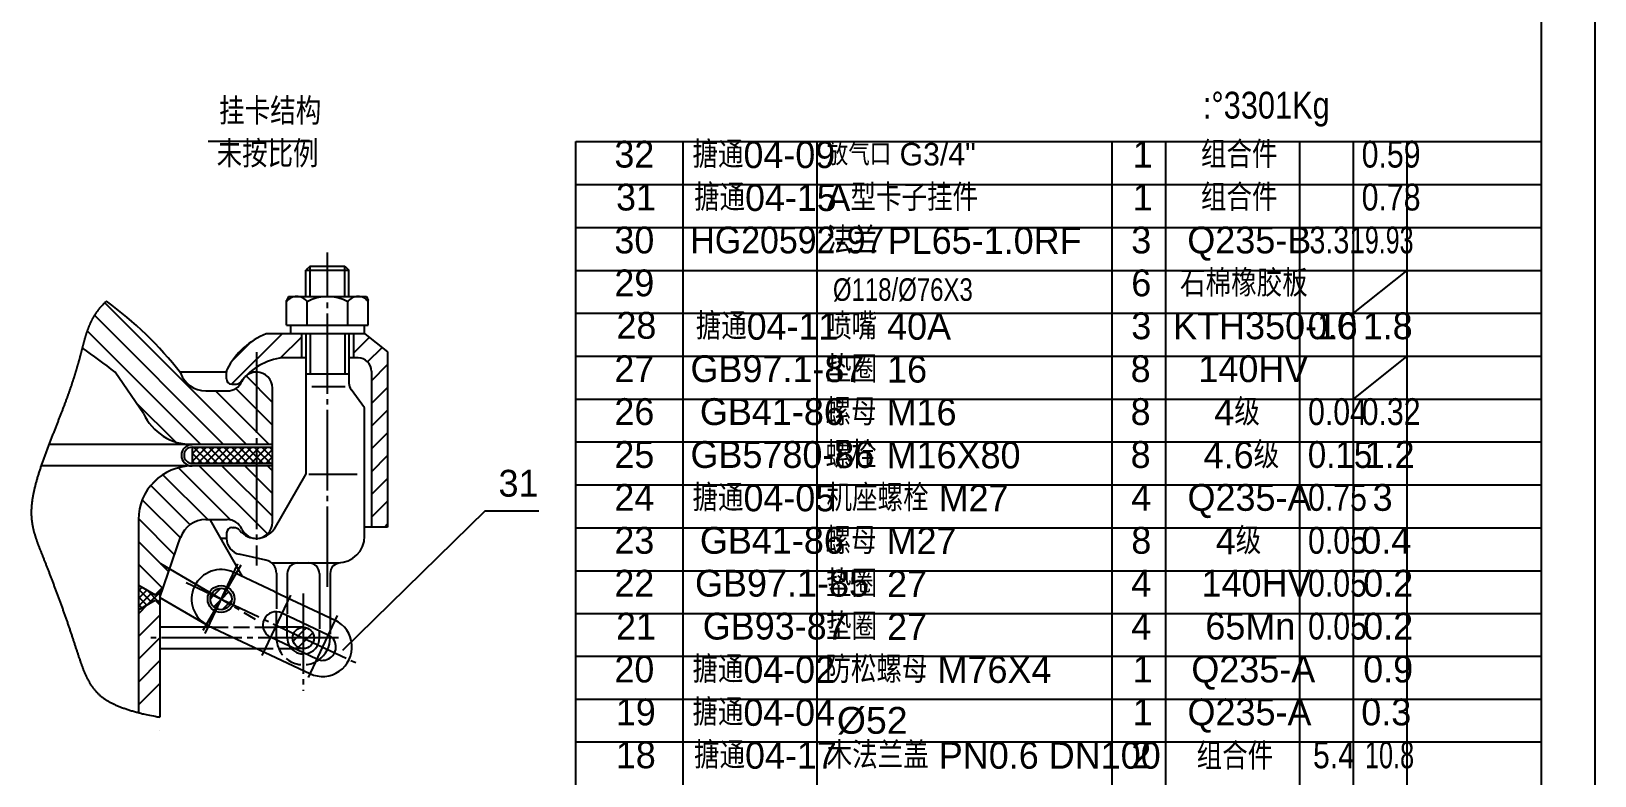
# Model space of a CAD drawing. Extents: x -1610 to 598, y -220 to 621.
# Drawn here: x 281.3 to 572.8, y -17.4 to 121.4 of the extents above; entities that cross this region are included whole.
import ezdxf

# ---------------------------------------------------------------- set-up
doc = ezdxf.new("R2010")
doc.units = 0
doc.linetypes.add('DASHDOT', pattern=[18, 15, -1, 1, -1])
doc.linetypes.add('DASHED', pattern=[4, 3, -1])
doc.layers.get('0').update_dxf_attribs({"linetype": 'CONTINUOUS'})
for name, color, linetype in [('1', 7, 'CONTINUOUS'), ('2', 94, 'DASHDOT'), ('3', 2, 'DASHED'), ('5', 214, 'CONTINUOUS')]:
    doc.layers.add(name, color=color, linetype=linetype)
doc.styles.add('STYLE1', font='cadt_en.shx', dxfattribs={"width": 2.145643, "bigfont": 'cadt_hz.shx'})
doc.styles.add('STYLE38', font='cadt_en.shx', dxfattribs={"width": 1.043885, "bigfont": 'cadt_hz.shx'})
doc.styles.add('STYLE39', font='cadt_en.shx', dxfattribs={"width": 0.795385, "bigfont": 'cadt_hz.shx'})
doc.styles.add('STYLE40', font='cadt_en.shx', dxfattribs={"width": 0.858069, "bigfont": 'cadt_hz.shx'})

# ---------------------------------------------------------------- blocks, each defined once
blk = doc.blocks.new('*U120')
for p, q in [((294.2, 69.99), (294.13, 69.92)), ((294.26, 70.06), (294.2, 69.99)), ((294.33, 70.13), (294.26, 70.06)), ((294.4, 70.2), (294.33, 70.13)), ((294.46, 70.28), (294.4, 70.2)), ((294.54, 70.35), (294.46, 70.28)), ((294.61, 70.43), (294.54, 70.35)), ((294.69, 70.5), (294.61, 70.43)), ((294.78, 70.58), (294.69, 70.5)), ((294.86, 70.67), (294.78, 70.58)), ((294.95, 70.75), (294.86, 70.67)), ((295.03, 70.82), (294.95, 70.75)), ((295.11, 70.9), (295.03, 70.82)), ((295.19, 70.96), (295.11, 70.9)), ((295.25, 71.02), (295.19, 70.96)), ((295.31, 71.07), (295.25, 71.02, 1)), ((292.3, 67.09), (292.27, 67.01)), ((292.34, 67.17), (292.3, 67.09)), ((292.38, 67.25), (292.34, 67.17)), ((292.42, 67.33), (292.38, 67.25)), ((292.46, 67.41), (292.42, 67.33)), ((292.5, 67.48), (292.46, 67.41)), ((292.54, 67.56), (292.5, 67.48)), ((292.58, 67.64), (292.54, 67.56)), ((292.62, 67.72), (292.58, 67.64)), ((292.66, 67.8), (292.62, 67.72)), ((292.7, 67.88), (292.66, 67.8)), ((292.75, 67.96), (292.7, 67.88)), ((292.79, 68.03), (292.75, 67.96)), ((292.84, 68.11), (292.79, 68.03)), ((292.88, 68.19), (292.84, 68.11)), ((292.93, 68.27), (292.88, 68.19)), ((292.97, 68.34), (292.93, 68.27)), ((293.02, 68.42), (292.97, 68.34)), ((293.07, 68.5), (293.02, 68.42)), ((293.12, 68.57), (293.07, 68.5)), ((293.17, 68.65), (293.12, 68.57)), ((293.22, 68.72), (293.17, 68.65)), ((293.27, 68.8), (293.22, 68.72)), ((293.32, 68.87), (293.27, 68.8)), ((293.37, 68.95), (293.32, 68.87)), ((293.42, 69.02), (293.37, 68.95)), ((293.48, 69.1), (293.42, 69.02)), ((293.53, 69.17), (293.48, 69.1)), ((293.59, 69.25), (293.53, 69.17)), ((293.65, 69.32), (293.59, 69.25)), ((293.7, 69.4), (293.65, 69.32)), ((293.76, 69.47), (293.7, 69.4)), ((293.82, 69.55), (293.76, 69.47)), ((293.88, 69.62), (293.82, 69.55)), ((293.95, 69.7), (293.88, 69.62)), ((294.01, 69.77), (293.95, 69.7)), ((294.07, 69.84), (294.01, 69.77)), ((294.13, 69.92), (294.07, 69.84)), ((291.24, 64.16), (291.22, 64.08)), ((291.27, 64.25), (291.24, 64.16)), ((291.29, 64.33), (291.27, 64.25)), ((291.32, 64.42), (291.29, 64.33)), ((291.34, 64.51), (291.32, 64.42)), ((291.37, 64.59), (291.34, 64.51)), ((291.39, 64.68), (291.37, 64.59)), ((291.42, 64.76), (291.39, 64.68)), ((291.45, 64.85), (291.42, 64.76)), ((291.47, 64.93), (291.45, 64.85)), ((291.5, 65.02), (291.47, 64.93)), ((291.53, 65.1), (291.5, 65.02)), ((291.55, 65.19), (291.53, 65.1)), ((291.58, 65.27), (291.55, 65.19)), ((291.61, 65.35), (291.58, 65.27)), ((291.64, 65.44), (291.61, 65.35)), ((291.67, 65.52), (291.64, 65.44)), ((291.7, 65.61), (291.67, 65.52)), ((291.73, 65.69), (291.7, 65.61)), ((291.76, 65.77), (291.73, 65.69)), ((291.79, 65.86), (291.76, 65.77)), ((291.82, 65.94), (291.79, 65.86)), ((291.85, 66.02), (291.82, 65.94)), ((291.88, 66.11), (291.85, 66.02)), ((291.92, 66.19), (291.88, 66.11)), ((291.95, 66.27), (291.92, 66.19)), ((291.98, 66.35), (291.95, 66.27)), ((292.02, 66.44), (291.98, 66.35)), ((292.05, 66.52), (292.02, 66.44)), ((292.09, 66.6), (292.05, 66.52)), ((292.12, 66.68), (292.09, 66.6)), ((292.16, 66.76), (292.12, 66.68)), ((292.19, 66.84), (292.16, 66.76)), ((292.23, 66.92), (292.19, 66.84)), ((292.27, 67.01), (292.23, 66.92)), ((290.47, 61.25), (290.45, 61.16)), ((290.5, 61.34), (290.47, 61.25)), ((290.52, 61.43), (290.5, 61.34)), ((290.54, 61.52), (290.52, 61.43)), ((290.57, 61.61), (290.54, 61.52)), ((290.59, 61.7), (290.57, 61.61)), ((290.61, 61.79), (290.59, 61.7)), ((290.64, 61.88), (290.61, 61.79)), ((290.66, 61.97), (290.64, 61.88)), ((290.68, 62.06), (290.66, 61.97)), ((290.71, 62.15), (290.68, 62.06)), ((290.73, 62.24), (290.71, 62.15)), ((290.75, 62.33), (290.73, 62.24)), ((290.77, 62.41), (290.75, 62.33)), ((290.8, 62.5), (290.77, 62.41)), ((290.82, 62.59), (290.8, 62.5)), ((290.84, 62.68), (290.82, 62.59)), ((290.86, 62.77), (290.84, 62.68)), ((290.89, 62.86), (290.86, 62.77)), ((290.91, 62.94), (290.89, 62.86)), ((290.93, 63.03), (290.91, 62.94)), ((290.96, 63.12), (290.93, 63.03)), ((290.98, 63.21), (290.96, 63.12)), ((291, 63.29), (290.98, 63.21)), ((291.03, 63.38), (291, 63.29)), ((291.05, 63.47), (291.03, 63.38)), ((291.07, 63.56), (291.05, 63.47)), ((291.1, 63.64), (291.07, 63.56)), ((291.12, 63.73), (291.1, 63.64)), ((291.14, 63.82), (291.12, 63.73)), ((291.17, 63.9), (291.14, 63.82)), ((291.19, 63.99), (291.17, 63.9)), ((291.22, 64.08), (291.19, 63.99)), ((289.65, 58.32), (289.62, 58.22)), ((289.68, 58.42), (289.65, 58.32)), ((289.71, 58.52), (289.68, 58.42)), ((289.74, 58.61), (289.71, 58.52)), ((289.77, 58.71), (289.74, 58.61)), ((289.79, 58.81), (289.77, 58.71)), ((289.82, 58.91), (289.79, 58.81)), ((289.85, 59.01), (289.82, 58.91)), ((289.88, 59.1), (289.85, 59.01)), ((289.91, 59.2), (289.88, 59.1)), ((289.93, 59.3), (289.91, 59.2)), ((289.96, 59.39), (289.93, 59.3)), ((289.99, 59.49), (289.96, 59.39)), ((290.02, 59.58), (289.99, 59.49)), ((290.04, 59.68), (290.02, 59.58)), ((290.07, 59.77), (290.04, 59.68)), ((290.1, 59.87), (290.07, 59.77)), ((290.12, 59.96), (290.1, 59.87)), ((290.15, 60.05), (290.12, 59.96)), ((290.17, 60.15), (290.15, 60.05)), ((290.2, 60.24), (290.17, 60.15)), ((290.23, 60.33), (290.2, 60.24)), ((290.25, 60.43), (290.23, 60.33)), ((290.28, 60.52), (290.25, 60.43)), ((290.3, 60.61), (290.28, 60.52)), ((290.33, 60.7), (290.3, 60.61)), ((290.35, 60.79), (290.33, 60.7)), ((290.38, 60.88), (290.35, 60.79)), ((290.4, 60.98), (290.38, 60.88)), ((290.42, 61.07), (290.4, 60.98)), ((290.45, 61.16), (290.42, 61.07)), ((288.74, 55.44), (288.7, 55.33)), ((288.77, 55.56), (288.74, 55.44)), ((288.81, 55.67), (288.77, 55.56)), ((288.85, 55.78), (288.81, 55.67)), ((288.89, 55.9), (288.85, 55.78)), ((288.92, 56.01), (288.89, 55.9)), ((288.96, 56.12), (288.92, 56.01)), ((289, 56.23), (288.96, 56.12)), ((289.03, 56.34), (289, 56.23)), ((289.07, 56.45), (289.03, 56.34)), ((289.1, 56.55), (289.07, 56.45)), ((289.14, 56.66), (289.1, 56.55)), ((289.17, 56.77), (289.14, 56.66)), ((289.2, 56.88), (289.17, 56.77)), ((289.24, 56.98), (289.2, 56.88)), ((289.27, 57.09), (289.24, 56.98)), ((289.3, 57.19), (289.27, 57.09)), ((289.34, 57.3), (289.3, 57.19)), ((289.37, 57.4), (289.34, 57.3)), ((289.4, 57.51), (289.37, 57.4)), ((289.43, 57.61), (289.4, 57.51)), ((289.47, 57.71), (289.43, 57.61)), ((289.5, 57.81), (289.47, 57.71)), ((289.53, 57.92), (289.5, 57.81)), ((289.56, 58.02), (289.53, 57.92)), ((289.59, 58.12), (289.56, 58.02)), ((289.62, 58.22), (289.59, 58.12)), ((287.73, 52.61), (287.68, 52.47)), ((287.78, 52.74), (287.73, 52.61)), ((287.83, 52.87), (287.78, 52.74)), ((287.88, 53), (287.83, 52.87)), ((287.93, 53.13), (287.88, 53)), ((287.97, 53.26), (287.93, 53.13)), ((288.02, 53.39), (287.97, 53.26)), ((288.06, 53.52), (288.02, 53.39)), ((288.11, 53.64), (288.06, 53.52)), ((288.16, 53.77), (288.11, 53.64)), ((288.2, 53.89), (288.16, 53.77)), ((288.24, 54.02), (288.2, 53.89)), ((288.29, 54.14), (288.24, 54.02)), ((288.33, 54.26), (288.29, 54.14)), ((288.37, 54.38), (288.33, 54.26)), ((288.42, 54.5), (288.37, 54.38)), ((288.46, 54.62), (288.42, 54.5)), ((288.5, 54.74), (288.46, 54.62)), ((288.54, 54.86), (288.5, 54.74)), ((288.58, 54.98), (288.54, 54.86)), ((288.62, 55.1), (288.58, 54.98)), ((288.66, 55.21), (288.62, 55.1)), ((288.7, 55.33), (288.66, 55.21)), ((286.61, 49.64), (286.55, 49.49)), ((286.67, 49.79), (286.61, 49.64)), ((286.72, 49.94), (286.67, 49.79)), ((286.78, 50.09), (286.72, 49.94)), ((286.84, 50.24), (286.78, 50.09)), ((286.89, 50.38), (286.84, 50.24)), ((286.95, 50.53), (286.89, 50.38)), ((287.01, 50.67), (286.95, 50.53)), ((287.06, 50.81), (287.01, 50.67)), ((287.11, 50.96), (287.06, 50.81)), ((287.17, 51.1), (287.11, 50.96)), ((287.22, 51.24), (287.17, 51.1)), ((287.28, 51.38), (287.22, 51.24)), ((287.33, 51.52), (287.28, 51.38)), ((287.38, 51.66), (287.33, 51.52)), ((287.43, 51.8), (287.38, 51.66)), ((287.48, 51.93), (287.43, 51.8)), ((287.53, 52.07), (287.48, 51.93)), ((287.58, 52.21), (287.53, 52.07)), ((287.63, 52.34), (287.58, 52.21)), ((287.68, 52.47), (287.63, 52.34)), ((285.44, 46.66), (285.38, 46.5)), ((285.51, 46.83), (285.44, 46.66)), ((285.57, 46.99), (285.51, 46.83)), ((285.63, 47.15), (285.57, 46.99)), ((285.7, 47.31), (285.63, 47.15)), ((285.76, 47.47), (285.7, 47.31)), ((285.82, 47.63), (285.76, 47.47)), ((285.89, 47.79), (285.82, 47.63)), ((285.95, 47.95), (285.89, 47.79)), ((286.01, 48.11), (285.95, 47.95)), ((286.07, 48.26), (286.01, 48.11)), ((286.13, 48.42), (286.07, 48.26)), ((286.19, 48.58), (286.13, 48.42)), ((286.25, 48.73), (286.19, 48.58)), ((286.31, 48.89), (286.25, 48.73)), ((286.37, 49.04), (286.31, 48.89)), ((286.43, 49.19), (286.37, 49.04)), ((286.49, 49.34), (286.43, 49.19)), ((286.55, 49.49), (286.49, 49.34)), ((284.35, 43.84), (284.28, 43.67)), ((284.41, 44), (284.35, 43.84)), ((284.48, 44.17), (284.41, 44)), ((284.54, 44.34), (284.48, 44.17)), ((284.6, 44.51), (284.54, 44.34)), ((284.67, 44.68), (284.6, 44.51)), ((284.73, 44.84), (284.67, 44.68)), ((284.8, 45.01), (284.73, 44.84)), ((284.86, 45.18), (284.8, 45.01)), ((284.93, 45.35), (284.86, 45.18)), ((284.99, 45.51), (284.93, 45.35)), ((285.06, 45.68), (284.99, 45.51)), ((285.12, 45.84), (285.06, 45.68)), ((285.19, 46.01), (285.12, 45.84)), ((285.25, 46.17), (285.19, 46.01)), ((285.31, 46.34), (285.25, 46.17)), ((285.38, 46.5), (285.31, 46.34)), ((283.3, 40.97), (283.24, 40.8)), ((283.36, 41.14), (283.3, 40.97)), ((283.42, 41.3), (283.36, 41.14)), ((283.48, 41.47), (283.42, 41.3)), ((283.54, 41.64), (283.48, 41.47)), ((283.6, 41.81), (283.54, 41.64)), ((283.66, 41.98), (283.6, 41.81)), ((283.72, 42.15), (283.66, 41.98)), ((283.78, 42.32), (283.72, 42.15)), ((283.84, 42.48), (283.78, 42.32)), ((283.9, 42.65), (283.84, 42.48)), ((283.97, 42.82), (283.9, 42.65)), ((284.03, 42.99), (283.97, 42.82)), ((284.09, 43.16), (284.03, 42.99)), ((284.16, 43.33), (284.09, 43.16)), ((284.22, 43.5), (284.16, 43.33)), ((284.28, 43.67), (284.22, 43.5)), ((282.34, 38.02), (282.3, 37.86)), ((282.39, 38.18), (282.34, 38.02)), ((282.44, 38.34), (282.39, 38.18)), ((282.49, 38.5), (282.44, 38.34)), ((282.54, 38.66), (282.49, 38.5)), ((282.59, 38.82), (282.54, 38.66)), ((282.64, 38.98), (282.59, 38.82)), ((282.69, 39.14), (282.64, 38.98)), ((282.74, 39.31), (282.69, 39.14)), ((282.79, 39.47), (282.74, 39.31)), ((282.85, 39.64), (282.79, 39.47)), ((282.9, 39.8), (282.85, 39.64)), ((282.96, 39.97), (282.9, 39.8)), ((283.01, 40.13), (282.96, 39.97)), ((283.07, 40.3), (283.01, 40.13)), ((283.13, 40.47), (283.07, 40.3)), ((283.18, 40.63), (283.13, 40.47)), ((283.24, 40.8), (283.18, 40.63)), ((281.6, 35), (281.58, 34.86)), ((281.63, 35.15), (281.6, 35)), ((281.66, 35.29), (281.63, 35.15)), ((281.69, 35.43), (281.66, 35.29)), ((281.72, 35.58), (281.69, 35.43)), ((281.75, 35.72), (281.72, 35.58)), ((281.78, 35.87), (281.75, 35.72)), ((281.81, 36.02), (281.78, 35.87)), ((281.85, 36.16), (281.81, 36.02)), ((281.88, 36.31), (281.85, 36.16)), ((281.92, 36.46), (281.88, 36.31)), ((281.96, 36.62), (281.92, 36.46)), ((282, 36.77), (281.96, 36.62)), ((282.04, 36.92), (282, 36.77)), ((282.08, 37.07), (282.04, 36.92)), ((282.12, 37.23), (282.08, 37.07)), ((282.16, 37.39), (282.12, 37.23)), ((282.21, 37.54), (282.16, 37.39)), ((282.25, 37.7), (282.21, 37.54)), ((282.3, 37.86), (282.25, 37.7)), ((281.28, 32.35), (281.27, 32.23)), ((281.27, 32.23), (281.27, 32.1)), ((281.27, 32.1), (281.27, 31.98)), ((281.29, 32.6), (281.28, 32.48)), ((281.28, 32.48), (281.28, 32.35)), ((281.3, 32.73), (281.29, 32.6)), ((281.31, 32.86), (281.3, 32.73)), ((281.32, 32.98), (281.31, 32.86)), ((281.33, 33.11), (281.32, 32.98)), ((281.34, 33.24), (281.33, 33.11)), ((281.36, 33.37), (281.34, 33.24)), ((281.37, 33.5), (281.36, 33.37)), ((281.39, 33.64), (281.37, 33.5)), ((281.4, 33.77), (281.39, 33.64)), ((281.42, 33.9), (281.4, 33.77)), ((281.44, 34.04), (281.42, 33.9)), ((281.46, 34.17), (281.44, 34.04)), ((281.48, 34.31), (281.46, 34.17)), ((281.5, 34.45), (281.48, 34.31)), ((281.53, 34.58), (281.5, 34.45)), ((281.55, 34.72), (281.53, 34.58)), ((281.58, 34.86), (281.55, 34.72)), ((281.27, 31.98), (281.26, 31.86)), ((281.26, 31.86), (281.26, 31.74)), ((281.26, 31.74), (281.26, 31.62)), ((281.26, 31.62), (281.26, 31.5)), ((281.26, 31.5), (281.27, 31.38)), ((281.27, 31.38), (281.27, 31.26)), ((281.27, 31.26), (281.27, 31.14)), ((281.27, 31.14), (281.28, 31.02)), ((281.28, 31.02), (281.29, 30.91)), ((281.29, 30.91), (281.29, 30.79)), ((281.29, 30.79), (281.3, 30.68)), ((281.3, 30.68), (281.31, 30.56)), ((281.31, 30.56), (281.32, 30.45)), ((281.32, 30.45), (281.33, 30.33)), ((281.33, 30.33), (281.34, 30.22)), ((281.34, 30.22), (281.36, 30.11)), ((281.36, 30.11), (281.37, 29.99)), ((281.37, 29.99), (281.39, 29.88)), ((281.39, 29.88), (281.4, 29.77)), ((281.4, 29.77), (281.42, 29.66)), ((281.42, 29.66), (281.44, 29.55)), ((281.44, 29.55), (281.45, 29.44)), ((281.45, 29.44), (281.47, 29.33)), ((281.47, 29.33), (281.49, 29.22)), ((281.49, 29.22), (281.52, 29.11)), ((281.52, 29.11), (281.54, 29)), ((281.54, 29), (281.56, 28.89)), ((281.56, 28.89), (281.58, 28.78)), ((281.58, 28.78), (281.61, 28.67)), ((281.61, 28.67), (281.63, 28.56)), ((281.63, 28.56), (281.66, 28.45)), ((281.66, 28.45), (281.69, 28.34)), ((281.69, 28.34), (281.71, 28.23)), ((281.71, 28.23), (281.74, 28.13)), ((281.74, 28.13), (281.77, 28.02)), ((281.77, 28.02), (281.8, 27.91)), ((281.8, 27.91), (281.83, 27.8)), ((281.83, 27.8), (281.86, 27.69)), ((281.86, 27.69), (281.9, 27.58)), ((281.9, 27.58), (281.93, 27.47)), ((281.93, 27.47), (281.96, 27.36)), ((281.96, 27.36), (281.99, 27.25)), ((281.99, 27.25), (282.03, 27.14)), ((282.03, 27.14), (282.06, 27.03)), ((282.06, 27.03), (282.1, 26.92)), ((282.1, 26.92), (282.14, 26.81)), ((282.14, 26.81), (282.17, 26.7)), ((282.17, 26.7), (282.21, 26.59)), ((282.21, 26.59), (282.25, 26.48)), ((282.25, 26.48), (282.29, 26.37)), ((282.29, 26.37), (282.33, 26.26)), ((282.33, 26.26), (282.37, 26.14)), ((282.37, 26.14), (282.41, 26.03)), ((282.41, 26.03), (282.45, 25.92)), ((282.45, 25.92), (282.49, 25.8)), ((282.49, 25.8), (282.53, 25.69)), ((282.53, 25.69), (282.58, 25.57)), ((282.58, 25.57), (282.62, 25.46)), ((282.62, 25.46), (282.66, 25.34)), ((282.66, 25.34), (282.71, 25.23)), ((282.71, 25.23), (282.75, 25.11)), ((282.75, 25.11), (282.8, 24.99)), ((282.8, 24.99), (282.84, 24.87)), ((282.84, 24.87), (282.89, 24.75)), ((282.89, 24.75), (282.94, 24.63)), ((282.94, 24.63), (282.98, 24.51)), ((282.98, 24.51), (283.03, 24.39)), ((283.03, 24.39), (283.08, 24.27)), ((283.08, 24.27), (283.13, 24.15)), ((283.13, 24.15), (283.18, 24.02)), ((283.18, 24.02), (283.23, 23.9)), ((283.23, 23.9), (283.28, 23.78)), ((283.28, 23.78), (283.33, 23.65)), ((283.33, 23.65), (283.38, 23.52)), ((283.38, 23.52), (283.43, 23.4)), ((283.43, 23.4), (283.48, 23.27)), ((283.48, 23.27), (283.53, 23.14)), ((283.53, 23.14), (283.58, 23.01)), ((283.58, 23.01), (283.63, 22.88)), ((283.63, 22.88), (283.69, 22.74)), ((283.69, 22.74), (283.74, 22.61)), ((283.74, 22.61), (283.79, 22.48)), ((283.79, 22.48), (283.85, 22.34)), ((283.85, 22.34), (283.9, 22.21)), ((283.9, 22.21), (283.95, 22.07)), ((283.95, 22.07), (284.01, 21.93)), ((284.01, 21.93), (284.06, 21.79)), ((284.06, 21.79), (284.12, 21.65)), ((284.12, 21.65), (284.17, 21.51)), ((284.17, 21.51), (284.23, 21.37)), ((284.23, 21.37), (284.28, 21.22)), ((284.28, 21.22), (284.34, 21.08)), ((284.34, 21.08), (284.4, 20.93)), ((284.4, 20.93), (284.45, 20.79)), ((284.45, 20.79), (284.51, 20.64)), ((284.51, 20.64), (284.57, 20.49)), ((284.57, 20.49), (284.62, 20.35)), ((284.62, 20.35), (284.68, 20.2)), ((284.68, 20.2), (284.74, 20.05)), ((284.74, 20.05), (284.8, 19.9)), ((284.8, 19.9), (284.85, 19.75)), ((284.85, 19.75), (284.91, 19.59)), ((284.91, 19.59), (284.97, 19.44)), ((284.97, 19.44), (285.03, 19.29)), ((285.03, 19.29), (285.09, 19.13)), ((285.09, 19.13), (285.14, 18.98)), ((285.14, 18.98), (285.2, 18.82)), ((285.2, 18.82), (285.26, 18.67)), ((285.26, 18.67), (285.32, 18.51)), ((285.32, 18.51), (285.38, 18.35)), ((285.38, 18.35), (285.44, 18.2)), ((285.44, 18.2), (285.5, 18.04)), ((285.5, 18.04), (285.56, 17.88)), ((285.56, 17.88), (285.62, 17.72)), ((285.62, 17.72), (285.68, 17.56)), ((285.68, 17.56), (285.74, 17.4)), ((285.74, 17.4), (285.8, 17.24)), ((285.8, 17.24), (285.86, 17.08)), ((285.86, 17.08), (285.92, 16.92)), ((285.92, 16.92), (285.98, 16.76)), ((285.98, 16.76), (286.04, 16.59)), ((286.04, 16.59), (286.1, 16.43)), ((286.1, 16.43), (286.16, 16.27)), ((286.16, 16.27), (286.22, 16.11)), ((286.22, 16.11), (286.28, 15.94)), ((286.28, 15.94), (286.34, 15.78)), ((286.34, 15.78), (286.4, 15.61)), ((286.4, 15.61), (286.46, 15.45)), ((286.46, 15.45), (286.52, 15.29)), ((286.52, 15.29), (286.58, 15.12)), ((286.58, 15.12), (286.64, 14.96)), ((286.64, 14.96), (286.7, 14.79)), ((286.7, 14.79), (286.76, 14.63)), ((286.76, 14.63), (286.82, 14.46)), ((286.82, 14.46), (286.88, 14.3)), ((286.88, 14.3), (286.94, 14.13)), ((286.94, 14.13), (287, 13.97)), ((287, 13.97), (287.06, 13.8)), ((287.06, 13.8), (287.12, 13.64)), ((287.12, 13.64), (287.18, 13.47)), ((287.18, 13.47), (287.24, 13.3)), ((287.24, 13.3), (287.3, 13.14)), ((287.3, 13.14), (287.35, 12.97)), ((287.35, 12.97), (287.41, 12.81)), ((287.41, 12.81), (287.47, 12.64)), ((287.47, 12.64), (287.53, 12.48)), ((287.53, 12.48), (287.59, 12.31)), ((287.59, 12.31), (287.65, 12.15)), ((287.65, 12.15), (287.7, 11.99)), ((287.7, 11.99), (287.76, 11.82)), ((287.76, 11.82), (287.82, 11.66)), ((287.82, 11.66), (287.87, 11.49)), ((287.87, 11.49), (287.93, 11.33)), ((287.93, 11.33), (287.99, 11.17)), ((287.99, 11.17), (288.04, 11.01)), ((288.04, 11.01), (288.1, 10.84)), ((288.1, 10.84), (288.15, 10.68)), ((288.15, 10.68), (288.21, 10.52)), ((288.21, 10.52), (288.26, 10.36)), ((288.26, 10.36), (288.32, 10.2)), ((288.32, 10.2), (288.37, 10.04)), ((288.37, 10.04), (288.43, 9.88)), ((288.43, 9.88), (288.48, 9.72)), ((288.48, 9.72), (288.53, 9.56)), ((288.53, 9.56), (288.59, 9.4)), ((288.59, 9.4), (288.64, 9.24)), ((288.64, 9.24), (288.69, 9.08)), ((288.69, 9.08), (288.75, 8.93)), ((288.75, 8.93), (288.8, 8.77)), ((288.8, 8.77), (288.85, 8.61)), ((288.85, 8.61), (288.9, 8.46)), ((288.9, 8.46), (288.95, 8.3)), ((288.95, 8.3), (289, 8.15)), ((289, 8.15), (289.05, 8)), ((289.05, 8), (289.1, 7.84)), ((289.1, 7.84), (289.15, 7.69)), ((289.15, 7.69), (289.2, 7.54)), ((289.2, 7.54), (289.25, 7.39)), ((289.25, 7.39), (289.3, 7.24)), ((289.3, 7.24), (289.35, 7.09)), ((289.35, 7.09), (289.4, 6.94)), ((289.4, 6.94), (289.45, 6.79)), ((289.45, 6.79), (289.5, 6.64)), ((289.5, 6.64), (289.54, 6.5)), ((289.54, 6.5), (289.59, 6.35)), ((289.59, 6.35), (289.64, 6.2)), ((289.64, 6.2), (289.69, 6.06)), ((289.69, 6.06), (289.73, 5.92)), ((289.73, 5.92), (289.78, 5.77)), ((289.78, 5.77), (289.83, 5.63)), ((289.83, 5.63), (289.87, 5.49)), ((289.87, 5.49), (289.92, 5.35)), ((289.92, 5.35), (289.97, 5.21)), ((289.97, 5.21), (290.01, 5.07)), ((290.01, 5.07), (290.06, 4.93)), ((290.06, 4.93), (290.1, 4.79)), ((290.1, 4.79), (290.15, 4.66)), ((290.15, 4.66), (290.2, 4.52)), ((290.2, 4.52), (290.24, 4.39)), ((290.24, 4.39), (290.29, 4.25)), ((290.29, 4.25), (290.33, 4.12)), ((290.33, 4.12), (290.38, 3.99)), ((290.38, 3.99), (290.42, 3.86)), ((290.42, 3.86), (290.47, 3.73)), ((290.47, 3.73), (290.51, 3.6)), ((290.51, 3.6), (290.56, 3.47)), ((290.56, 3.47), (290.6, 3.34)), ((290.6, 3.34), (290.65, 3.21)), ((290.65, 3.21), (290.69, 3.09)), ((290.69, 3.09), (290.74, 2.96)), ((290.74, 2.96), (290.79, 2.84)), ((290.79, 2.84), (290.83, 2.71)), ((290.83, 2.71), (290.88, 2.59)), ((290.88, 2.59), (290.92, 2.47)), ((290.92, 2.47), (290.97, 2.35)), ((290.97, 2.35), (291.02, 2.23)), ((291.02, 2.23), (291.07, 2.11)), ((291.07, 2.11), (291.12, 1.99)), ((291.12, 1.99), (291.16, 1.87)), ((291.16, 1.87), (291.21, 1.76)), ((291.21, 1.76), (291.26, 1.64)), ((291.26, 1.64), (291.31, 1.53)), ((291.31, 1.53), (291.36, 1.41)), ((291.36, 1.41), (291.42, 1.3)), ((291.42, 1.3), (291.47, 1.19)), ((291.47, 1.19), (291.52, 1.07)), ((291.52, 1.07), (291.57, 0.96)), ((291.57, 0.96), (291.63, 0.85)), ((291.63, 0.85), (291.68, 0.74)), ((291.68, 0.74), (291.74, 0.63)), ((291.74, 0.63), (291.79, 0.53)), ((291.79, 0.53), (291.85, 0.42)), ((291.85, 0.42), (291.91, 0.31)), ((291.91, 0.31), (291.97, 0.21)), ((291.97, 0.21), (292.03, 0.1)), ((292.03, 0.1), (292.09, 0)), ((292.09, 0), (292.15, -0.1)), ((292.15, -0.1), (292.21, -0.21)), ((292.21, -0.21), (292.27, -0.31)), ((292.27, -0.31), (292.34, -0.41)), ((292.34, -0.41), (292.4, -0.51)), ((292.4, -0.51), (292.47, -0.61)), ((292.47, -0.61), (292.54, -0.71)), ((292.54, -0.71), (292.61, -0.8)), ((292.61, -0.8), (292.68, -0.9)), ((292.68, -0.9), (292.75, -1)), ((292.75, -1), (292.82, -1.09)), ((292.82, -1.09), (292.9, -1.19)), ((292.9, -1.19), (292.97, -1.28)), ((292.97, -1.28), (293.05, -1.37)), ((293.05, -1.37), (293.13, -1.47)), ((293.13, -1.47), (293.21, -1.56)), ((293.21, -1.56), (293.29, -1.65)), ((293.29, -1.65), (293.37, -1.74)), ((293.37, -1.74), (293.46, -1.83)), ((293.46, -1.83), (293.54, -1.92)), ((293.54, -1.92), (293.63, -2)), ((293.63, -2), (293.72, -2.09)), ((293.72, -2.09), (293.81, -2.18)), ((293.81, -2.18), (293.91, -2.26)), ((293.91, -2.26), (294, -2.35)), ((294, -2.35), (294.1, -2.43)), ((294.1, -2.43), (294.2, -2.51)), ((294.2, -2.51), (294.3, -2.6)), ((294.3, -2.6), (294.4, -2.68)), ((294.4, -2.68), (294.51, -2.76)), ((294.51, -2.76), (294.61, -2.84)), ((294.61, -2.84), (294.72, -2.92)), ((294.72, -2.92), (294.83, -3)), ((294.83, -3), (294.95, -3.07)), ((294.95, -3.07), (295.06, -3.15)), ((295.06, -3.15), (295.18, -3.23)), ((295.18, -3.23), (295.3, -3.3)), ((295.3, -3.3), (295.42, -3.38)), ((295.42, -3.38), (295.55, -3.45)), ((295.55, -3.45), (295.67, -3.52)), ((295.67, -3.52), (295.8, -3.6)), ((295.8, -3.6), (295.93, -3.67)), ((295.93, -3.67), (296.06, -3.74)), ((296.06, -3.74), (296.2, -3.81)), ((296.2, -3.81), (296.33, -3.88)), ((296.33, -3.88), (296.47, -3.95)), ((296.47, -3.95), (296.61, -4.01)), ((296.61, -4.01), (296.75, -4.08)), ((296.75, -4.08), (296.9, -4.15)), ((296.9, -4.15), (297.05, -4.21)), ((297.05, -4.21), (297.19, -4.28)), ((297.19, -4.28), (297.34, -4.34)), ((297.34, -4.34), (297.5, -4.4)), ((297.5, -4.4), (297.65, -4.47)), ((297.65, -4.47), (297.81, -4.53)), ((297.81, -4.53), (297.96, -4.59)), ((297.96, -4.59), (298.12, -4.65)), ((298.12, -4.65), (298.28, -4.71)), ((298.28, -4.71), (298.44, -4.77)), ((298.44, -4.77), (298.6, -4.83)), ((298.6, -4.83), (298.76, -4.88)), ((298.76, -4.88), (298.93, -4.94)), ((298.93, -4.94), (299.09, -5)), ((299.09, -5), (299.26, -5.05)), ((299.26, -5.05), (299.43, -5.11)), ((299.43, -5.11), (299.61, -5.16)), ((299.61, -5.16), (299.79, -5.22)), ((299.79, -5.22), (299.97, -5.27)), ((299.97, -5.27), (300.15, -5.32)), ((300.15, -5.32), (300.34, -5.38)), ((300.34, -5.38), (300.52, -5.43)), ((300.52, -5.43), (300.7, -5.48)), ((300.7, -5.48), (300.88, -5.53)), ((300.88, -5.53), (301.05, -5.57)), ((301.05, -5.57), (301.21, -5.62)), ((301.21, -5.62), (301.37, -5.66)), ((301.37, -5.66), (301.52, -5.7)), ((301.52, -5.7), (301.67, -5.74)), ((301.67, -5.74), (301.84, -5.78)), ((301.84, -5.78), (302.02, -5.83)), ((302.02, -5.83), (302.22, -5.87)), ((302.22, -5.87), (302.44, -5.92)), ((302.44, -5.92), (302.71, -5.98)), ((302.71, -5.98), (303.01, -6.04)), ((303.01, -6.04), (303.34, -6.11)), ((303.34, -6.11), (303.69, -6.18)), ((303.69, -6.18), (304.04, -6.25)), ((304.04, -6.25), (304.38, -6.32)), ((304.38, -6.32), (304.71, -6.39)), ((304.71, -6.39), (305, -6.44)), ((305, -6.44), (305.25, -6.49))]:
    blk.add_line(p, q)
blk = doc.blocks.new('*U121')
for p, q in [((305.79, 38.73), (314.16, 30.35)), ((308.73, 40.03), (318.48, 30.27)), ((312.65, 40.35), (325.32, 27.68)), ((316.89, 40.35), (326.25, 30.99)), ((321.13, 40.35), (326.25, 35.24)), ((325.37, 40.35), (326.25, 39.48, 1)), ((303.55, 36.72), (310.87, 29.4)), ((301.96, 34.07), (309.08, 26.95)), ((301.25, 30.54), (307.99, 23.8)), ((301.25, 26.29), (306.9, 20.64)), ((301.25, 22.05), (305.67, 17.63))]:
    blk.add_line(p, q)
blk = doc.blocks.new('*U122')
for p, q in [((294.97, 70.76), (321.37, 44.35)), ((293.04, 68.45), (317.13, 44.35)), ((291.68, 65.56), (312.89, 44.35)), ((321.31, 57.14), (326.25, 52.21, 1)), ((315.62, 54.35), (325.62, 44.35)), ((319.4, 54.82), (326.25, 47.96)), ((300.73, 52.27), (308.15, 44.85))]:
    blk.add_line(p, q)

msp = doc.modelspace()

# ---------------------------------------------------------------- linework, layer by layer
for p, q in [((572.81064, 620.83141), (572.81064, -220.16859)), ((382.81064, 100.83141), (562.81064, 100.83141, 1)), ((402.81064, -167.16859), (402.81064, 100.83141)), ((427.81064, -167.16859), (427.81064, 100.83141)), ((482.81064, -167.16859), (482.81064, 100.83141)), ((492.81064, -167.16859), (492.81064, 100.83141)), ((517.81064, -167.16859), (517.81064, 100.83141)), ((527.81064, -161.16859), (527.81064, 100.83141)), ((537.81064, -167.16859), (537.81064, 100.83141)), ((382.81064, 92.83141), (562.81064, 92.83141, 0.84376)), ((382.81064, 84.83141), (562.81064, 84.83141)), ((333.24347, 71.97841), (333.24347, 77.61822)), ((339.74347, 71.97841), (339.74347, 77.61822)), ((382.81064, 76.83141), (562.81064, 76.83141)), ((527.81064, 68.83141), (537.81064, 76.83141, 1)), ((382.81064, 68.83141), (562.81064, 68.83141)), ((328.01861, 65.01773), (318.61781, 55.61693)), ((327.70445, 60.46093), (331.6254, 64.38188)), ((333.24347, 65.01773), (333.24347, 57.45646)), ((339.74347, 65.01773), (339.74347, 57.45646)), ((341.36153, 61.39009), (344.31913, 64.34768)), ((318.74365, 59.98541), (322.2423, 63.48406)), ((343.98938, 59.7753), (346.66853, 62.45445)), ((344.71147, 56.25475), (347.71147, 59.25475)), ((382.81064, 60.83141), (562.81064, 60.83141, 1)), ((527.81064, 52.83141), (537.81064, 60.83141, 1)), ((344.71147, 52.01211), (347.71147, 55.01211)), ((382.81064, 52.83141), (562.81064, 52.83141, 1)), ((344.71147, 47.76947), (347.71147, 50.76947)), ((311.25011, 42.59238), (312.51211, 43.85438)), ((311.25011, 41.17816), (313.92632, 43.85438)), ((314.54224, 40.85438), (311.54224, 43.85438)), ((312.34054, 40.85438), (315.34054, 43.85438)), ((315.95645, 40.85438), (312.95645, 43.85438)), ((313.75475, 40.85438), (316.75475, 43.85438, 6.28319)), ((317.37067, 40.85438), (314.37067, 43.85438)), ((315.16896, 40.85438), (318.16896, 43.85438)), ((318.78488, 40.85438), (315.78488, 43.85438)), ((316.58318, 40.85438), (319.58318, 43.85438)), ((320.19909, 40.85438), (317.19909, 43.85438)), ((317.99739, 40.85438), (320.99739, 43.85438)), ((321.61331, 40.85438), (318.61331, 43.85438)), ((319.4116, 40.85438), (322.4116, 43.85438)), ((323.02752, 40.85438), (320.02752, 43.85438)), ((323.25011, 42.046), (321.44173, 43.85438)), ((323.25011, 43.46021), (322.85595, 43.85438)), ((323.25011, 41.86446), (325.24003, 43.85438)), ((323.25011, 43.27867), (323.82582, 43.85438)), ((326.25011, 41.87443), (324.27016, 43.85438)), ((326.25011, 43.28864), (325.68438, 43.85438)), ((344.71147, 43.52683), (347.71147, 46.52683)), ((382.81064, 44.83141), (562.81064, 44.83141, 1)), ((313.12803, 40.85438), (311.25011, 42.73229)), ((311.71381, 40.85438), (311.25011, 41.31808)), ((320.82582, 40.85438), (323.25011, 43.27867)), ((322.24003, 40.85438), (323.25011, 41.86446)), ((325.85595, 40.85438), (323.25011, 43.46021)), ((324.44173, 40.85438), (323.25011, 42.046)), ((323.65425, 40.85438), (326.25011, 43.45024)), ((325.06846, 40.85438), (326.25011, 42.03603)), ((344.71147, 39.28419), (347.71147, 42.28419)), ((344.71147, 35.04154), (347.71147, 38.04154)), ((382.81064, 36.83141), (562.81064, 36.83141)), ((344.71147, 30.7989), (347.71147, 33.7989)), ((365.89121, 31.97332), (339.27679, 5.98185)), ((382.81064, 28.83141), (562.81064, 28.83141)), ((382.81064, 20.83141), (562.81064, 20.83141)), ((301.25011, 17.03603), (301.96508, 17.75099)), ((315.36838, 16.30506), (316.6126, 17.54928)), ((303.67949, 14.94757), (301.25011, 17.37695)), ((301.25011, 15.62182), (302.86165, 17.23335)), ((301.25011, 14.2076), (303.75823, 16.71572)), ((302.78291, 14.42994), (301.25011, 15.96274)), ((305.25011, 14.79116), (302.73453, 17.30675)), ((303.02838, 14.57166), (305.74433, 17.28761)), ((305.34011, 16.11538), (304.7476, 16.70789)), ((304.8097, 14.93876), (305.25011, 15.37917)), ((305.70273, 17.16697), (305.4547, 17.415)), ((314.65929, 15.59597), (315.26954, 16.20621)), ((315.26954, 16.20621), (315.36838, 16.30506)), ((315.2829, 14.09825), (316.55193, 15.36728)), ((316.59096, 15.40631), (316.70651, 15.52186)), ((316.71017, 15.52552), (318.11032, 16.92567)), ((316.86661, 13.56064), (318.04464, 14.73867)), ((318.04464, 14.73867), (318.15079, 14.84483)), ((318.15079, 14.84483), (318.64793, 15.34196)), ((301.25011, 12.79339), (303.02838, 14.57166)), ((301.88634, 13.9123), (301.25011, 14.54852)), ((301.25011, 8.55075), (305.25011, 12.55075)), ((382.81064, 12.83141), (562.81064, 12.83141)), ((328.99347, 10.2951), (326.99347, 10.2951)), ((331.11644, 8.71859), (331.99347, 9.59562)), ((331.99347, 9.59562), (332.59906, 10.20121)), ((332.81427, 8.2951), (333.75722, 9.23805)), ((301.25011, 4.30811), (305.25011, 8.30811)), ((330.08735, 7.6895), (330.69294, 8.2951)), ((330.69294, 8.2951), (331.11644, 8.71859)), ((331.05051, 6.53134), (331.99347, 7.47429)), ((331.99347, 7.47429), (332.55706, 8.03789)), ((332.55706, 8.03789), (332.81427, 8.2951)), ((301.25011, 0.06547), (305.25011, 4.06547)), ((562.81064, 4.83141), (382.81064, 4.83141, 1)), ((301.25011, -4.17717), (305.25011, -0.17717)), ((562.81064, -3.16859), (382.81064, -3.16859)), ((562.81064, -11.16859), (382.81064, -11.16859))]:
    msp.add_line(p, q)
at = {"layer": '1'}
for p, q in [((562.81064, 595.83141), (562.81064, -210.16859)), ((382.81064, -210.16859), (382.81064, 100.83141)), ((333.24347, 77.61822), (332.49347, 76.86822)), ((332.49347, 76.86822), (340.49347, 76.86822)), ((332.49347, 71.97841), (332.49347, 76.86822)), ((333.24347, 77.61822), (339.74347, 77.61822, 6.28319)), ((339.74347, 77.61822), (340.49347, 76.86822)), ((340.49347, 71.97841), (340.49347, 76.86822)), ((329.22222, 71.97841), (328.87222, 71.22841)), ((328.87222, 66.64508), (328.87222, 71.22841)), ((329.22222, 71.97841), (343.76471, 71.97841)), ((332.68284, 66.64508), (332.68284, 70.97841)), ((340.30409, 66.64508), (340.30409, 70.97841)), ((343.76471, 71.97841), (344.11471, 71.22841)), ((344.11471, 66.64508), (344.11471, 71.22841)), ((343.48763, 65.01773), (325.07991, 65.01773)), ((328.87222, 66.64508), (344.11471, 66.64508)), ((329.57991, 66.64508), (329.57991, 65.01773)), ((331.6254, 65.01773), (331.6254, 60.51773)), ((332.49347, 65.01773), (332.49347, 38.86981)), ((340.49347, 65.01773), (340.49347, 55.82143, 6.28319)), ((341.36153, 65.01773), (341.36153, 60.51773)), ((343.37391, 65.01773), (343.37391, 66.64508)), ((343.48763, 65.01773), (347.71147, 61.61401)), ((347.71147, 61.61401), (347.71147, 28.97152)), ((332.49347, 60.51773), (328.14589, 60.51773)), ((342.21147, 60.51773), (340.49347, 60.51773)), ((302.16872, 50.1677), (296.90479, 57.86015)), ((317.64749, 57.85438), (308.98662, 57.85438, 6.28319)), ((317.64749, 56.61693), (317.64749, 57.8557)), ((318.64749, 55.61693), (319.5391, 55.61693)), ((323.25011, 57.85438), (322.03361, 57.85438, 6.28319)), ((340.49347, 57.45646), (332.49347, 57.45646)), ((344.71147, 58.01773), (344.71147, 28.97152)), ((313.81489, 54.35438), (317.79576, 54.35438, 6.28319)), ((326.25011, 29.85438), (326.25011, 54.85438, 6.28319)), ((339.79278, 55.13675), (333.56834, 55.13675, 6.28319)), ((343.42948, 51.22372), (340.89069, 54.62513, 6.28319)), ((343.42948, 27.2951), (343.42948, 51.22372)), ((326.25011, 44.35438), (284.54493, 44.35438, 6.28319)), ((311.25011, 43.85438), (311.25011, 40.85438, 6.28319)), ((311.25011, 43.85438), (326.25011, 43.85438)), ((311.25011, 40.85438), (326.25011, 40.85438, 6.28319)), ((326.25011, 40.35438), (283.087, 40.35438)), ((303.49844, 36.67194), (304.93255, 38.10604)), ((332.49347, 38.86981), (326.49851, 28.52029, 6.28319)), ((333.01508, 38.82408), (342.02857, 38.82408, 6.28319)), ((301.25011, 30.35438), (301.25011, 18.16378)), ((313.81489, 30.35438), (317.79576, 30.35438)), ((314.60986, 30.26219), (320.5787, 19.78069, 6.28319)), ((365.89121, 31.97332), (375.89121, 31.97332)), ((305.25011, 15.85438), (309.18398, 27.2626)), ((317.69378, 26.85438), (316.55049, 26.85438)), ((317.69378, 27.87543), (317.69378, 26.81718, 6.28319)), ((318.69378, 28.87543), (319.19378, 28.87543)), ((326.50136, 28.52427), (326.49851, 28.52029, 6.28319)), ((347.71147, 28.97152), (343.42948, 28.97152)), ((325.03319, 22.78526), (320.04611, 23.88793, 6.28319)), ((326.70859, 16.88433), (319.00842, 20.52265)), ((326.05682, 22.2951), (338.42948, 22.2951)), ((301.25011, 18.16378), (304.39042, 16.35072)), ((301.25011, 18.16378), (301.25011, -5.62883)), ((304.39042, 16.35072), (305.96381, 17.92411)), ((326.99347, 20.34422), (326.99347, 16.74973, 6.28319)), ((328.99347, 20.2951), (328.99347, 15.80473)), ((334.99347, 20.2951), (334.99347, 12.96975, 6.28319)), ((336.99347, 20.2951), (336.99347, 12.02475)), ((301.25011, 13.54497), (304.39042, 15.35803, 6.28319)), ((304.39042, 15.35803), (305.25011, 14.49834, 6.28319)), ((305.25011, 15.85438), (313.88054, 10.80307)), ((305.25011, 15.85438), (305.25011, -6.49286)), ((326.70859, 16.88433), (337.9202, 11.58687)), ((326.99347, 8.2951), (326.99347, 13.19182)), ((328.00703, 12.9528), (336.63857, 8.87441, 6.28319)), ((328.99347, 8.2951), (328.99347, 12.48671)), ((314.97439, 10.2951), (305.25011, 10.2951, 6.28319)), ((314.3091, 10.57697), (333.22089, 1.64119)), ((324.47078, 10.2951), (326.99347, 10.2951)), ((331.99347, 10.2951), (328.99347, 10.2951)), ((334.99347, 8.2951), (334.99347, 9.5534, 6.28319)), ((305.25011, 6.2951), (323.37132, 6.2951, 6.28319)), ((334.50252, 4.35365), (325.87098, 8.43203, 1)), ((331.99347, 6.2951), (330.39362, 6.2951)), ((336.99347, 8.2951), (336.99347, 8.66958))]:
    msp.add_line(p, q, dxfattribs=at)
for centre, radius in [((316.65876, 15.54981), 2.5), ((316.65876, 15.54981), 2.5), ((316.65876, 15.54981), 2), ((331.99347, 8.2951), 2)]:
    msp.add_circle(centre, radius, dxfattribs=at)
for centre, radius, start, end in [((254.84348, 15.50128), 68.74057, 37.896656, 53.9402908), ((330.77753, 69.66331), 2.31511, 34.6146661, 145.3853339), ((336.49347, 64.21799), 7.76043, 60.5915139, 119.4084861), ((342.2094, 69.66331), 2.31511, 34.6146661, 145.3853339), ((330.34683, 51.88088), 14.15335, 111.8472221, 152.5270692), ((210.95427, -53.11934), 140.37072, 52.2432156, 55.3521924), ((318.64749, 57.89645), 1, 149.0834416, 182.4090826), ((329.35115, 49.40632), 11.17658, 96.190684, 143.6292289), ((342.21147, 58.01773), 2.5, 0, 90), ((313.81489, 59.35438), 5, 199.025606, 270), ((318.64749, 56.61693), 1, 180, 270), ((317.79576, 57.35438), 3, 270, 335.3756816), ((319.5391, 56.61693), 1, 270, 323.6888371), ((323.25011, 54.85438), 3, 141.1818797, 155.3756816), ((323.25011, 54.85438), 3, 83.3063586, 135.290203), ((323.25011, 54.85438), 3, 0, 90), ((342.49347, 55.82143), 2, 180, 216.7373434), ((311.25011, 54.35438), 10, 204.7505152, 270), ((311.25011, 42.35438), 2, 90, 270), ((311.25011, 42.35438), 1.5, 90, 270), ((311.25011, 30.35438), 10, 90, 180), ((313.81489, 25.35438), 5, 90, 160.974394), ((317.79576, 27.35438), 3, 24.6243184, 90), ((323.25011, 29.85438), 3, 270, 360), ((318.69378, 27.87543), 1, 90, 180), ((320.69378, 26.81718), 3, 180, 257.5322811), ((318.99019, 27.37543), 1.5, 39.237484, 90), ((323.25011, 30.85438), 4, 219.3396327, 324.3714875), ((323.25011, 29.85438), 3, 204.6243184, 276.6936414), ((338.42948, 27.2951), 5, 270, 360), ((316.65876, 15.54981), 5.5, 64.7093631, 244.7093631), ((324.49347, 20.34422), 2.5, 0, 77.5322811), ((330.99347, 20.2951), 2, 90, 180), ((332.99347, 20.2951), 2, 0, 90), ((338.99347, 20.2951), 2, 90, 180), ((326.93901, 10.69242), 2.5, 64.7093631, 244.7093631), ((335.57055, 6.61403), 5.5, 244.7093631, 424.7093631), ((335.57055, 6.61403), 2.5, 244.7093631, 424.7093631), ((331.99347, 8.2951), 5, 180, 184.6005709), ((331.99347, 8.2951), 3, 180, 210.8688771), ((331.99347, 8.2951), 3, 278.5498492, 360), ((331.99347, 8.2951), 5, 305.244892, 360)]:
    msp.add_arc(centre, radius, start, end, dxfattribs=at)
at = {"layer": '2'}
for p, q in [((336.49347, 17.81225), (336.49347, 80.19262)), ((323.25011, 61.55828), (323.25011, 21.80257)), ((347.12673, 28.97152), (347.71147, 29.55626)), ((305.36913, 22.15751), (323.03621, 11.81715)), ((320.36939, 21.88962), (313.23697, 9.70349)), ((319.75001, 22.09216), (313.61551, 9.10905)), ((310.12208, 18.63838), (342.0652, 3.54532)), ((316.70651, 15.52186), (316.71017, 15.52552)), ((329.58885, 16.30059), (324.26497, 5.03307)), ((331.99347, 16.60927), (331.99347, -1.54522)), ((338.33153, 12.4574), (332.88384, 0.92785)), ((338.54935, 8.2951), (303.397, 8.2951)), ((305.22479, -8.9352), (305.24695, -8.9362))]:
    msp.add_line(p, q, dxfattribs=at)
at = {"layer": '3'}
for p, q in [((326.99347, 16.74973), (326.99347, 13.19182)), ((328.99347, 15.80473), (328.99347, 12.48671, 6.28319)), ((334.99347, 12.96975), (334.99347, 9.65172)), ((336.99347, 12.02475), (336.99347, 8.66958)), ((314.97439, 10.2951), (324.47078, 10.2951)), ((323.37132, 6.2951), (330.39362, 6.2951))]:
    msp.add_line(p, q, dxfattribs=at)
for radius, start, end in [(5, 184.6005709, 305.244892), (3, 210.8688771, 278.5498492)]:
    msp.add_arc((331.99347, 8.2951), radius, start, end, dxfattribs=at)
at = {"layer": '5'}
msp.add_line((314.22648, 100.90582), (333.61687, 100.90582, 1), dxfattribs=at)

# ---------------------------------------------------------------- block references
for name in ['*U120', '*U122', '*U121']:
    msp.add_blockref(name, (0, 0))

# ---------------------------------------------------------------- texts
at = {"style": 'STYLE1'}
for s, p in [('未按比例', (315.83539, 96.01928)), ('32', (390.00685, 95.99558)), ('搪通04-09', (404.57627, 95.9087)), ('31', (390.31447, 87.99558)), ('30', (390.00685, 79.99558)), ('29', (390.00685, 71.99558)), ('28', (390.38993, 64.08445)), ('0.6', (519.28854, 63.99558)), ('1.8', (529.56198, 63.99558)), ('27', (390.00685, 55.99558)), ('8', (486.27203, 55.99558)), ('26', (390.00685, 47.99558)), ('8', (486.27203, 47.99558)), ('25', (390.00685, 39.99558)), ('8', (486.27203, 39.99558)), ('24', (390.00685, 31.99558)), ('23', (390.00685, 23.99558)), ('22', (390.00685, 15.99558)), ('21', (390.31447, 7.99558)), ('20', (390.00685, -0.00442)), ('19', (390.28029, -8.00442)), ('18', (390.28029, -16.00442)), ('搪通04-17', (404.86405, -16.0913))]:
    msp.add_text(s, height=5, dxfattribs=at).set_placement(p)
for s, height, width, p in [('放气口 G3/4"', 4.2, 1.003, (429.61318, 96.39181)), ('1', 5, 1.003, (486.66151, 95.99558)), ('组合件', 5, 1.003, (499.37551, 95.9087)), ('0.59', 5, 0.843956, (529.3491, 95.99558)), ('搪通04-15', 5, 0.998339, (404.88584, 87.9087)), ('A型卡子挂件', 5, 1.003, (429.53639, 87.9087)), ('组合件', 5, 1.003, (499.37551, 87.9087)), ('1', 5, 1.003, (486.66151, 87.99558)), ('0.78', 5, 0.843954, (529.34911, 87.99558)), ('HG20592-97', 5, 0.945209, (404.16452, 79.99558)), ('法兰 PL65-1.0RF', 5, 1.003, (429.57556, 79.9087)), ('3', 5, 1.003, (486.38725, 79.99558)), ('Q235-B', 5, 1.003, (496.83974, 79.99558)), ('3.31', 5, 0.798648, (519.62062, 79.99558)), ('9.93', 5, 0.696597, (529.9535, 79.99558)), ('6', 5, 1.003, (486.38725, 71.99558)), ('石棉橡胶板', 5, 1.003, (495.47752, 71.92823)), ('搪通04-11', 5, 0.998339, (405.19295, 63.9087)), ('喷嘴 40A', 5, 1.003, (429.45803, 63.9087)), ('3', 5, 1.003, (486.38725, 63.99558)), ('KTH350-10', 5, 1.002996, (494.19357, 63.99558)), ('垫圈 16', 5, 1.003, (429.45803, 55.9087)), ('GB97.1-87', 5, 1.003, (404.19356, 55.99558)), ('140HV', 5, 1.003, (498.89721, 55.99558)), ('GB41-86', 5, 1.003, (405.94787, 47.99558)), ('螺母 M16', 5, 1.003, (429.36987, 47.92823)), ('4级', 5, 1.003, (501.87719, 47.91308)), ('0.04', 5, 0.843956, (519.3491, 47.99558)), ('0.32', 5, 0.843956, (529.3491, 47.99558)), ('GB5780-86', 5, 1.002417, (404.19404, 39.99558)), ('螺栓 M16X80', 5, 1.003, (429.36987, 39.9087)), ('4.6级', 5, 1.003, (499.88775, 39.91308)), ('0.15', 5, 0.923909, (519.30538, 39.99558)), ('1.2', 5, 1.003, (529.91175, 39.99558)), ('31', 5, 1.003, (368.39121, 34.63999)), ('搪通04-05', 5, 0.999977, (404.5763, 31.9087)), ('机座螺栓 M27', 5, 1.003, (429.54618, 31.9087)), ('4', 5, 1.003, (486.38725, 31.99558)), ('Q235-A', 5, 1.003, (496.87402, 31.99558)), ('0.75', 5, 0.843764, (519.34931, 31.99558)), ('3', 5, 1.003, (531.38725, 31.99558)), ('螺母 M27', 5, 1.003, (429.36987, 23.92823)), ('4级', 5, 1.003, (502.13684, 23.91308)), ('GB41-86', 5, 1.003, (405.94787, 23.99558)), ('8', 5, 1.003, (486.38725, 23.99558)), ('0.05', 5, 0.843554, (519.34953, 23.99558)), ('0.4', 5, 1.003, (529.27798, 23.99558)), ('GB97.1-85', 5, 1.003, (405.03699, 15.99558)), ('垫圈 27', 5, 1.003, (429.45803, 15.9087)), ('4', 5, 1.003, (486.38725, 15.99558)), ('140HV', 5, 1.003, (499.4964, 15.99558)), ('0.05', 5, 0.843764, (519.34931, 15.99558)), ('0.2', 5, 1.003, (529.6375, 15.99558)), ('GB93-87', 5, 1.003, (406.47821, 7.99558)), ('垫圈 27', 5, 1.003, (429.45803, 7.9087)), ('4', 5, 1.003, (486.38725, 7.99558)), ('65Mn', 5, 1.003, (500.19987, 7.99558)), ('0.05', 5, 0.843764, (519.34931, 7.99558)), ('0.2', 5, 1.003, (529.6375, 7.99558)), ('搪通04-02', 5, 0.998339, (404.57874, -0.0913)), ('防松螺母 M76X4', 5, 1.003, (429.34049, -0.0913)), ('1', 5, 1.003, (486.66151, -0.00442)), ('Q235-A', 5, 1.003, (497.59306, -0.00442)), ('0.9', 5, 1.003, (529.6375, -0.00442)), ('搪通04-04', 5, 0.998339, (404.57874, -8.0913)), ('1', 5, 1.003, (486.66151, -8.00442)), ('Q235-A', 5, 1.003, (496.87402, -8.00442)), ('0.3', 5, 1.003, (529.27798, -8.00442)), ('木法兰盖 PN0.6 DN100', 5, 1.003, (429.57556, -16.0913)), ('2', 5, 1.003, (486.38725, -16.00442)), ('组合件', 5, 1.003, (498.57451, -16.2723)), ('5.4', 5, 0.843715, (520.27232, -16.00442)), ('10.8', 5, 0.704118, (529.96852, -16.00442))]:
    msp.add_text(s, height=height, dxfattribs=dict(at, width=width)).set_placement(p)
at = {"attachment_point": 7}
for s, insert, char_height, style in [(':%%d3301Kg', (499.73147, 103.62641), 5, 'STYLE40'), (' %%c118/%%c76X3', (429.51444, 70.99181), 4.2, 'STYLE39'), (' %%c52', (429.54618, -9.75796), 5, 'STYLE38')]:
    msp.add_mtext(s, dxfattribs=dict(at, insert=insert, char_height=char_height, style=style))
at = {"layer": '5', "style": 'STYLE1', "width": 1.003}
msp.add_text('挂卡结构', height=5, dxfattribs=at).set_placement((316.28382, 103.99467))

doc.saveas('drawing.dxf')
